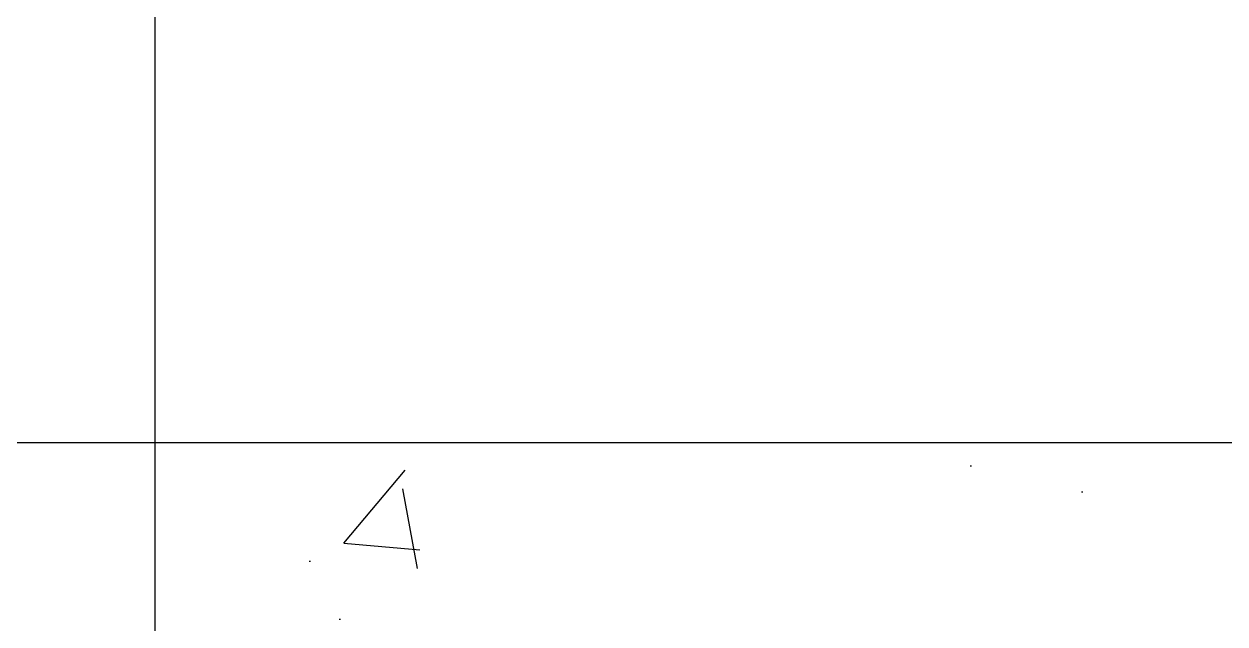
# Model space of a CAD drawing. Extents: x 14475413 to 15955882, y -732572 to -282951.
# Drawn here: x 14803678 to 14804475, y -476031 to -475632 of the extents above; entities that cross this region are included whole.
import ezdxf

# ---------------------------------------------------------------- set-up
doc = ezdxf.new("R2010")
doc.units = 0
doc.header["$LTSCALE"] = 1000
doc.header["$MEASUREMENT"] = 0
doc.linetypes.add('CENTER2', pattern=[28.574999999999996, 19.05, -3.174999999999999, 3.174999999999999, -3.174999999999999])

# ---------------------------------------------------------------- blocks, each defined once
blk = doc.blocks.new('Z222')
at = {"linetype": 'ByBlock'}
h = blk.add_hatch(dxfattribs=at)
h.set_pattern_fill('AR-CONC', color=256, scale=50, style=0)
h.set_pattern_definition([(49.99999999999999, (-594150.6886000256, 877506.6653760872), (358.6300913003767, -31.37606749129755), [37.5, -412.5]), (355, (-594150.6886000256, 877506.6653760872), (-69.3756668065, 376.0960668500059), [30, -330]), (100.4514, (-594120.802760026, 877504.0507060871), (289.2546908570108, 344.7197710304768), [31.87009499999975, -350.5710559999959]), (46.18420000000001, (-594150.6886000256, 877606.6653760872), (533.6205243128222, -82.75950716450905), [56.25, -618.75]), (96.63559999999998, (-594106.220227526, 877599.768722587), (467.3313527743517, 487.0589354502209), [47.80514399999948, -525.8564999999917]), (351.1842, (-594150.6886000256, 877606.6653760872), (467.3309725668136, 487.0593004626623), [45, -495]), (21, (-594100.6886000256, 877581.6653760872), (298.4535260592309, -201.3094453326694), [37.5, -412.5]), (326.0000000000001, (-594100.6886000256, 877581.6653760872), (121.6576659607909, 362.5750225234265), [30, -330]), (71.4514, (-594075.8174835262, 877564.889573087), (420.111314290745, 161.2652483549762), [31.870095, -350.571056]), (37.50000000000001, (-594150.6886000256, 877506.6653760872), (6.079927658645334, 166.4469269156558), [0, -326, 0, -335, 0, -331.25]), (7.499999999999999, (-594150.6886000256, 877506.6653760872), (131.5347687210743, 197.2058559411801), [0, -191, 0, -318.5, 0, -126.25]), (327.5, (-594262.1886000256, 877506.6653760872), (266.9112180862045, -11.2774358671899), [0, -125, 0, -390, 0, -517.5]), (317.5, (-594312.1886000256, 877506.6653760872), (291.5930846711931, 50.05249116615882), [0, -162.5, 0, -259, 0, -367.5])])
h.paths.add_polyline_path([(-225280.0801909813, 671602.0445469439), (-225092.9891481479, 671602.6780779012), (-225092.9891481479, 672679.2345773175), (-225280.0801909813, 672679.2345773175)])
h.paths.add_polyline_path([(-224830.0801909813, 672802.0445469439), (-225280.0801909813, 672802.0445469439), (-225280.0801909813, 672679.2345773175), (-225092.9891481479, 672679.2345773175), (-225092.9891481479, 671602.6780779012), (-224830.0801909813, 671603.5683448047)])
h.paths.add_polyline_path([(-224830.0801909813, 671603.5683448047), (-224546.9453597, 671604.5271009163), (-224546.9453597, 672679.2345773175), (-224385.492511977, 672679.2345773175), (-224385.492511977, 672802.0445469439), (-224830.0801909813, 672802.0445469439)])
h.paths.add_polyline_path([(-224546.9453597, 671604.5271009163), (-224385.492511977, 671605.0738153695), (-224385.492511977, 672679.2345773175), (-224546.9453597, 672679.2345773175)], flags=17)
at = {"color": 1, "linetype": 'CENTER2', "ltscale": 0.1}
blk.add_line((-224830.0801909813, 673410.8871159179), (-224830.0801909813, 669519.057145508), dxfattribs=at)
at = {"color": 2}
blk.add_line((-228390.802392392, 672802.0445469439), (-221269.3579895706, 672802.0445469439), dxfattribs=at)

msp = doc.modelspace()

# ---------------------------------------------------------------- block references
at = {"xscale": 1.689999997615814, "yscale": 1.690000001341105, "zscale": 1.69}
msp.add_blockref('Z222', (15183727.64126998, -1612945.625176567), dxfattribs=at)

doc.saveas('drawing.dxf')
